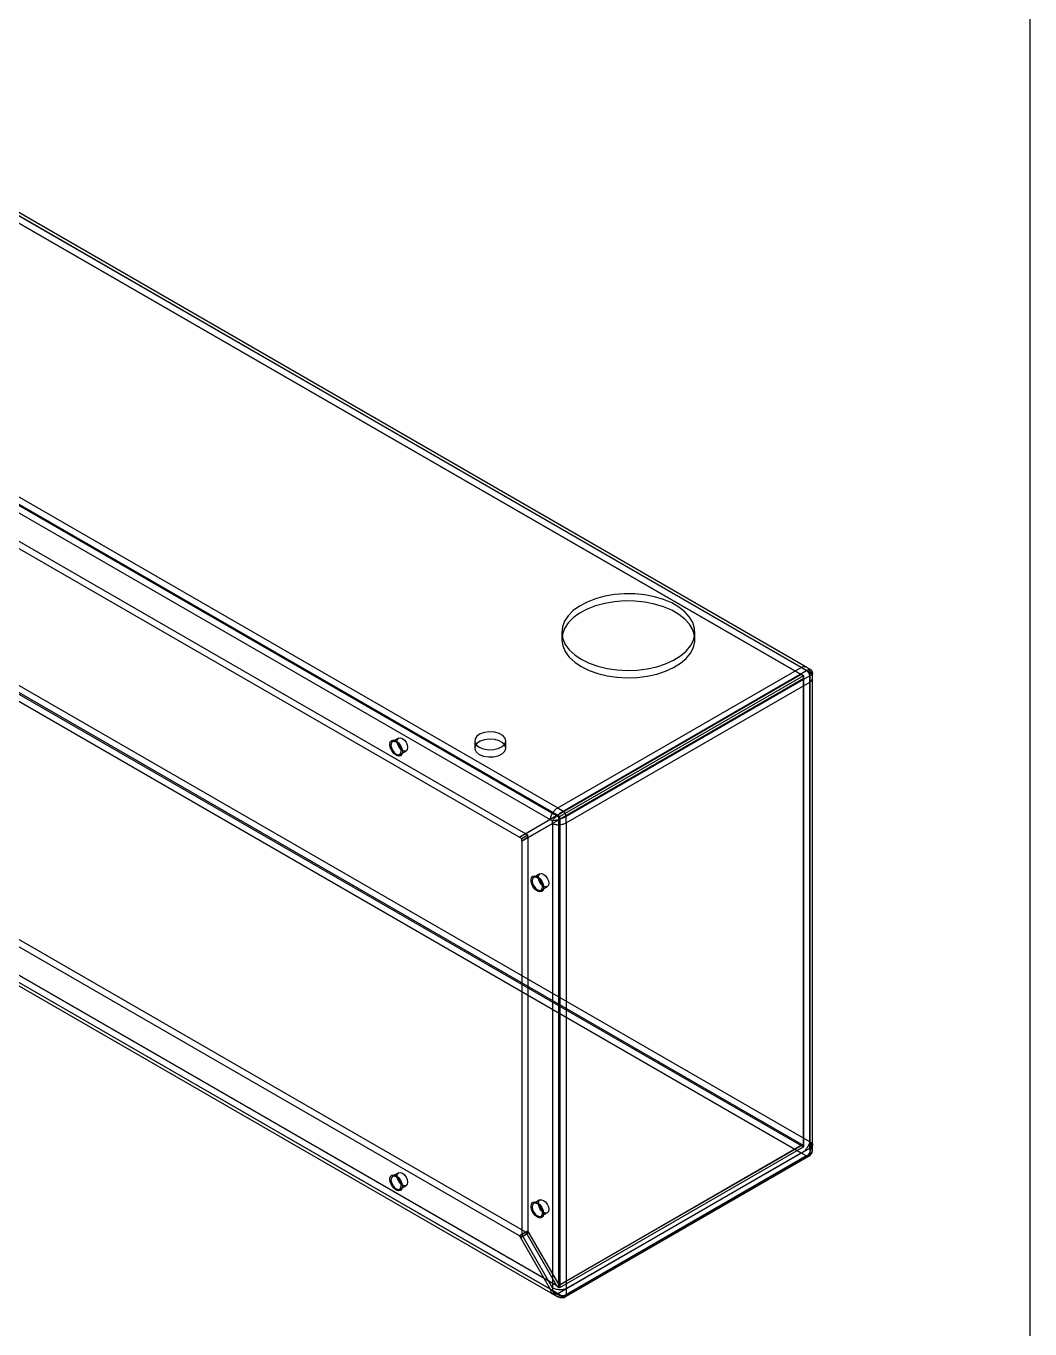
# Model space of a CAD drawing. Extents: x 315 to 565, y 50 to 191.
# Drawn here: x 520 to 565.3, y 99.5 to 158.2 of the extents above; entities that cross this region are included whole.
import ezdxf

# ---------------------------------------------------------------- set-up
doc = ezdxf.new("R2010")
doc.units = 0
doc.layers.get('0').update_dxf_attribs({"linetype": 'CONTINUOUS'})

msp = doc.modelspace()

# ---------------------------------------------------------------- linework, layer by layer
at = {"color": 7, "linetype": 'Continuous'}
for p, q in [((554.97665786, 129.32408632), (495.77968824, 163.49776947)), ((555.23249418, 129.32517167), (495.96381616, 163.54025121)), ((496.0190995, 163.35950191), (555.35950057, 129.10301754)), ((495.73625678, 163.19622029), (555.07665786, 128.93973592)), ((554.97665786, 128.99746999), (495.77968824, 163.17115315)), ((484.805391, 157.16244253), (544.00236062, 122.98875937)), ((484.805391, 156.8358262), (544.00236062, 122.66214305)), ((484.52254828, 156.60722662), (543.66294936, 122.46619979)), ((543.94579207, 122.62948141), (484.805391, 156.77050824)), ((485.90847758, 154.20672668), (542.27702007, 121.66585975)), ((486.19132029, 154.3700083), (542.55986278, 121.82914137)), ((555.35950057, 107.93827969), (496.0190995, 142.19476407)), ((555.07665786, 107.77499807), (495.73625678, 142.03148244)), ((495.77968824, 141.94109204), (554.97665786, 107.76740889)), ((495.77968824, 141.61447572), (554.97665786, 107.44079256)), ((542.55986278, 103.86524351), (486.19132029, 136.40611044)), ((542.27702007, 103.70196189), (485.90847758, 136.24282882)), ((543.66294936, 101.30146195), (484.52254828, 135.44248878)), ((484.57833781, 135.26144727), (543.78944956, 101.07960003)), ((484.805391, 135.6057704), (543.94579207, 101.46474357)), ((544.00236062, 101.43208194), (484.805391, 135.60576509)), ((544.00236062, 101.10546561), (484.805391, 135.27914877)), ((544.18534618, 130.91550193), (544.18534618, 130.58888561)), ((550.18534618, 130.58888561), (550.18534618, 130.91550193)), ((544.00236062, 122.98875937), (554.97665786, 129.32408632)), ((554.97665786, 129.32408632), (555.21807922, 129.18471674)), ((555.38656581, 129.23622801), (555.23249445, 129.32517152)), ((554.97665786, 128.99746999), (544.00236062, 122.66214305)), ((555.07665786, 128.93974122), (544.10236062, 122.60441428)), ((555.07665786, 128.82426491), (544.10236062, 122.48893797)), ((544.24378197, 122.84938979), (555.21807922, 129.18471674)), ((555.35950057, 128.93976776), (544.38520333, 122.60444082)), ((544.38520333, 122.32565634), (555.35950057, 128.66098329)), ((554.97665786, 128.99746999), (555.07665786, 128.93974122)), ((555.08825017, 128.94657427), (555.07401434, 128.95479243)), ((555.07665786, 128.82426491), (555.07665786, 128.93974122)), ((555.07665786, 128.93973592), (555.07665786, 107.77499807)), ((555.07665786, 107.82515642), (555.07665786, 128.82426491)), ((555.08837359, 128.93686929), (555.08837359, 128.94636072)), ((555.35950057, 129.10301754), (555.35950057, 107.93827969)), ((555.35950057, 128.66098329), (555.35950057, 128.93976776)), ((555.35950057, 107.6618748), (555.35950057, 128.66098329)), ((555.48837359, 128.88200042), (555.48837359, 129.06023038)), ((555.48837359, 107.80007725), (555.48837359, 128.88200042)), ((536.83802194, 126.13938199), (536.55517923, 125.97610036)), ((540.26280651, 126.01705326), (540.26280651, 125.69043694)), ((541.66280651, 125.69043694), (541.66280651, 126.01705326)), ((536.88515241, 125.40450811), (537.16799512, 125.56778974)), ((544.00236062, 122.98875937), (544.24378197, 122.84938979)), ((543.66294936, 122.46619979), (542.27702007, 121.66585975)), ((542.37702007, 121.49265467), (543.76294936, 122.29299471)), ((543.94579207, 122.62948141), (542.55986278, 121.82914137)), ((542.65986278, 121.65593629), (544.04579207, 122.45627633)), ((543.66294936, 122.46619979), (543.76294936, 122.40847102)), ((543.76294936, 122.29299471), (543.76294936, 122.40847102)), ((543.76294936, 122.29299471), (543.76294936, 101.35920949)), ((543.94579207, 122.62948141), (544.04579207, 122.57175264)), ((544.00236062, 122.66214305), (544.10236062, 122.60441428)), ((544.04579207, 122.45627633), (544.04579207, 122.57175264)), ((544.04579207, 101.52249111), (544.04579207, 122.45627633)), ((544.10236062, 122.48893797), (544.10236062, 122.60441428)), ((544.10236062, 122.48893797), (544.10236062, 101.48982948)), ((544.38520333, 122.32565634), (544.38520333, 122.60444082)), ((544.38520333, 122.32565634), (544.38520333, 101.32654785)), ((542.27702007, 121.66585975), (542.55986278, 121.82914137)), ((542.27702007, 121.66585975), (542.37702007, 121.60813098)), ((542.37702007, 121.60813098), (542.65986278, 121.7714126)), ((542.65986278, 121.65593629), (542.37702007, 121.49265467)), ((542.37702007, 121.49265467), (542.37702007, 121.60813098)), ((542.55986278, 121.82914137), (542.65986278, 121.7714126)), ((542.65986278, 121.65593629), (542.65986278, 121.7714126)), ((542.65986278, 121.65593629), (542.65986278, 103.92299105)), ((542.37702007, 121.49265467), (542.37702007, 103.75970943)), ((543.20198297, 120.01592305), (542.91914026, 119.85264142)), ((543.24911344, 119.28104918), (543.53195616, 119.4443308)), ((554.97665786, 107.76740889), (544.00236062, 101.43208194)), ((555.07665786, 107.82515642), (544.10236062, 101.48982948)), ((544.10236062, 101.37435317), (555.07665786, 107.70968011)), ((544.38520333, 101.32654785), (555.35950057, 107.6618748)), ((554.97665786, 107.76740889), (555.07665786, 107.70968011)), ((555.07665786, 107.82515642), (555.07665786, 107.70968011)), ((555.08837359, 107.73571694), (555.08837359, 107.75215597)), ((555.35950057, 107.6618748), (555.35950057, 107.38309033)), ((555.48837359, 107.62217648), (555.48837359, 107.80007725)), ((544.00236062, 101.10546561), (554.97665786, 107.44079256)), ((555.21807922, 107.30142298), (544.24378197, 100.96609603)), ((544.34377385, 100.95619442), (555.31807109, 107.29152137)), ((544.38520333, 101.04776338), (555.35950057, 107.38309033)), ((554.97665786, 107.44079256), (555.21807922, 107.30142298)), ((536.83802194, 106.5424025), (536.55517923, 106.37912088)), ((536.88515241, 105.80752863), (537.16799512, 105.97081025)), ((543.20198297, 105.31818843), (542.91914026, 105.15490681)), ((543.24911344, 104.58331456), (543.53195616, 104.74659618)), ((542.55986278, 103.86524351), (542.27702007, 103.70196189)), ((542.27702007, 103.70196189), (543.66294936, 101.30146195)), ((542.27702007, 103.70196189), (542.37702007, 103.64423312)), ((542.37702007, 103.75970943), (542.65986278, 103.92299105)), ((542.65986278, 103.80751474), (542.37702007, 103.64423312)), ((543.76294936, 101.35920949), (542.37702007, 103.75970943)), ((542.37702007, 103.75970943), (542.37702007, 103.64423312)), ((542.55986278, 103.86524351), (543.94579207, 101.46474357)), ((542.55986278, 103.86524351), (542.65986278, 103.80751474)), ((544.04579207, 101.52249111), (542.65986278, 103.92299105)), ((542.65986278, 103.92299105), (542.65986278, 103.80751474)), ((543.66294936, 101.30146195), (543.76294936, 101.24373318)), ((543.76294936, 101.35920949), (543.76294936, 101.24373318)), ((543.76823756, 101.09184546), (543.97230388, 100.97404048)), ((543.94579207, 101.46474357), (544.04579207, 101.4070148)), ((543.99761462, 101.42129661), (544.07395573, 101.37722582)), ((544.00236062, 101.43208194), (544.10236062, 101.37435317)), ((544.00236062, 101.10546561), (544.24378197, 100.96609603)), ((544.04579207, 101.52249111), (544.04579207, 101.4070148)), ((544.10236062, 101.48982948), (544.10236062, 101.37435317)), ((544.38520333, 101.32654785), (544.38520333, 101.04776338))]:
    msp.add_line(p, q, dxfattribs=at)
msp.add_lwpolyline([(314.63099526, 190.66092236), (565.27785254, 190.66092236), (565.27785254, 50.02356472), (314.63099526, 50.02356472)], close=True)
at = {"color": 7, "linetype": 'Continuous', "flags": 128}
for points in [[(545.06402584, 129.69088977), (545.41270485, 129.51830553), (545.80293306, 129.3784704), (546.22556387, 129.27466198), (546.67069117, 129.20931346), (547.12788154, 129.18395655), (547.58641883, 129.19918559), (548.03555532, 129.25464364), (548.46476363, 129.3490308), (548.86398348, 129.48013471), (549.22385749, 129.64488242), (549.53595053, 129.83941237), (549.79294739, 130.05916494), (549.98882429, 130.29898933), (550.11899004, 130.55326426), (550.18039366, 130.81602972), (550.17159591, 131.08112673), (550.092803, 131.34234164), (549.94586176, 131.59355179), (549.73421638, 131.82886902), (549.46282764, 132.0427777), (549.13805666, 132.23026399), (548.76751581, 132.38693338), (548.35989024, 132.50911366), (547.92473436, 132.59394103), (547.47224784, 132.63942721), (547.01303659, 132.64450604), (546.55786413, 132.60905848), (546.11739932, 132.5339154), (545.70196628, 132.42083807), (545.3213024, 132.27247694), (544.98433014, 132.09230946), (544.69894782, 131.88455862), (544.47184457, 131.65409391), (544.3083435, 131.40631722), (544.21227694, 131.14703625), (544.1858966, 130.8823283), (544.22982081, 130.61839792), (544.34302004, 130.3614314), (544.52284098, 130.11745183), (544.76506878, 129.89217787), (545.06402584, 129.69088977)], [(545.06402584, 129.36427344), (545.41270485, 129.19168921), (545.80293306, 129.05185407), (546.22556387, 128.94804565), (546.67069117, 128.88269713), (547.12788154, 128.85734022), (547.58641883, 128.87256927), (548.03555532, 128.92802732), (548.46476363, 129.02241447), (548.86398348, 129.15351839), (549.22385749, 129.31826609), (549.53595053, 129.51279604), (549.79294739, 129.73254862), (549.98882429, 129.97237301), (550.11899004, 130.22664793), (550.18039366, 130.4894134), (550.17159591, 130.75451041), (550.092803, 131.01572532), (549.94586176, 131.26693546), (549.73421638, 131.50225269), (549.46282764, 131.71616138), (549.13805666, 131.90364767), (548.76751581, 132.06031705), (548.35989024, 132.18249733), (547.92473436, 132.2673247), (547.47224784, 132.31281088), (547.01303659, 132.31788972), (546.55786413, 132.28244216), (546.11739932, 132.20729907), (545.70196628, 132.09422174), (545.3213024, 131.94586061), (544.98433014, 131.76569314), (544.69894782, 131.55794229), (544.47184457, 131.32747758), (544.3083435, 131.0797009), (544.21227694, 130.82041992), (544.1858966, 130.55571198), (544.22982081, 130.29178159), (544.34302004, 130.03481508), (544.52284098, 129.7908355), (544.76506878, 129.56556155), (545.06402584, 129.36427344)], [(540.46783176, 125.73131042), (540.6553689, 125.65401221), (540.87622167, 125.61605513), (541.10645725, 125.62155242), (541.32112604, 125.66990836), (541.49696536, 125.75588284), (541.61492027, 125.87015918), (541.66220854, 126.00035378), (541.63370575, 126.13235803), (541.53250061, 126.25186722), (541.36956028, 126.34593067), (541.16254187, 126.40435515), (540.93387903, 126.42080946), (540.70835093, 126.39351052), (540.51039704, 126.3254166), (540.36146874, 126.22390673), (540.27770472, 126.09998107), (540.2681821, 125.9670689), (540.33393282, 125.83957331), (540.46783176, 125.73131042)], [(536.72016582, 125.36368791), (536.6119266, 125.45103527), (536.52016582, 125.57480916), (536.45885323, 125.71616613), (536.43732311, 125.85358586), (536.45885323, 125.96614744), (536.52016582, 126.0367144), (536.6119266, 126.05454355), (536.72016582, 126.01692056), (536.82840504, 125.9295732), (536.92016582, 125.80579931), (536.98147841, 125.66444235), (537.00300853, 125.52702262), (536.98147841, 125.41446103), (536.92016582, 125.34389408), (536.82840504, 125.32606493), (536.72016582, 125.36368791)], [(536.95351106, 125.5555969), (536.93574871, 125.66896818), (536.88516582, 125.78558768), (536.80946318, 125.88770114), (536.72016582, 125.95976271), (536.63086846, 125.99080167), (536.55516582, 125.97609262), (536.50458293, 125.91787488), (536.48682058, 125.82501158), (536.50458293, 125.7116403), (536.55516582, 125.5950208), (536.63086846, 125.49290734), (536.72016582, 125.42084577), (536.80946318, 125.38980681), (536.88516582, 125.40451586), (536.93574871, 125.46273359), (536.95351106, 125.5555969)], [(537.00300853, 126.12304433), (537.09230589, 126.05098276), (537.16800853, 125.9488693), (537.21859142, 125.8322498), (537.23635377, 125.71887852), (537.21859142, 125.62601522), (537.16800853, 125.56779748), (537.09230589, 125.55308843), (537.00300853, 125.58412739), (536.91371118, 125.65618896), (536.83800853, 125.75830242), (536.78742564, 125.87492192), (536.7696633, 125.9882932), (536.78742564, 126.08115651), (536.83800853, 126.13937424), (536.91371118, 126.15408329), (537.00300853, 126.12304433)], [(540.46783176, 125.4046941), (540.6553689, 125.32739589), (540.87622167, 125.2894388), (541.10645725, 125.29493609), (541.32112604, 125.34329203), (541.49696536, 125.42926651), (541.61492027, 125.54354286), (541.66220854, 125.67373746), (541.63370575, 125.80574171), (541.53250061, 125.92525089), (541.36956028, 126.01931434), (541.16254187, 126.07773882), (540.93387903, 126.09419314), (540.70835093, 126.0668942), (540.51039704, 125.99880028), (540.36146874, 125.8972904), (540.27770472, 125.77336475), (540.2681821, 125.64045257), (540.33393282, 125.51295698), (540.46783176, 125.4046941)], [(543.08412685, 119.24022897), (542.97588763, 119.32757633), (542.88412685, 119.45135022), (542.82281426, 119.59270719), (542.80128414, 119.73012692), (542.82281426, 119.8426885), (542.88412685, 119.91325546), (542.97588763, 119.93108461), (543.08412685, 119.89346162), (543.19236607, 119.80611427), (543.28412685, 119.68234038), (543.34543944, 119.54098341), (543.36696956, 119.40356368), (543.34543944, 119.29100209), (543.28412685, 119.22043514), (543.19236607, 119.20260599), (543.08412685, 119.24022897)], [(543.31747209, 119.43213796), (543.29970974, 119.54550924), (543.24912685, 119.66212874), (543.17342421, 119.7642422), (543.08412685, 119.83630377), (542.9948295, 119.86734273), (542.91912685, 119.85263368), (542.86854396, 119.79441594), (542.85078161, 119.70155264), (542.86854396, 119.58818136), (542.91912685, 119.47156186), (542.9948295, 119.3694484), (543.08412685, 119.29738683), (543.17342421, 119.26634787), (543.24912685, 119.28105692), (543.29970974, 119.33927466), (543.31747209, 119.43213796)], [(543.13362433, 119.86483426), (543.15138668, 119.95769757), (543.20196956, 120.0159153), (543.27767221, 120.03062435), (543.36696956, 119.99958539), (543.45626692, 119.92752382), (543.53196956, 119.82541036), (543.58255245, 119.70879086), (543.6003148, 119.59541958), (543.58255245, 119.50255628), (543.53196956, 119.44433854), (543.45626692, 119.42962949), (543.36696956, 119.46066845), (543.27767221, 119.53273003), (543.20196956, 119.63484348), (543.15138668, 119.75146298), (543.13362433, 119.86483426)], [(536.72016582, 105.76670843), (536.6119266, 105.85405579), (536.52016582, 105.97782968), (536.45885323, 106.11918665), (536.43732311, 106.25660638), (536.45885323, 106.36916796), (536.52016582, 106.43973491), (536.6119266, 106.45756406), (536.72016582, 106.41994108), (536.82840504, 106.33259372), (536.92016582, 106.20881983), (536.98147841, 106.06746286), (537.00300853, 105.93004313), (536.98147841, 105.81748155), (536.92016582, 105.74691459), (536.82840504, 105.72908544), (536.72016582, 105.76670843)], [(536.95351106, 105.95861741), (536.93574871, 106.07198869), (536.88516582, 106.18860819), (536.80946318, 106.29072165), (536.72016582, 106.36278322), (536.63086846, 106.39382218), (536.55516582, 106.37911314), (536.50458293, 106.3208954), (536.48682058, 106.22803209), (536.50458293, 106.11466081), (536.55516582, 105.99804132), (536.63086846, 105.89592786), (536.72016582, 105.82386629), (536.80946318, 105.79282732), (536.88516582, 105.80753637), (536.93574871, 105.86575411), (536.95351106, 105.95861741)], [(536.7696633, 106.39131371), (536.78742564, 106.48417702), (536.83800853, 106.54239476), (536.91371118, 106.55710381), (537.00300853, 106.52606484), (537.09230589, 106.45400327), (537.16800853, 106.35188981), (537.21859142, 106.23527031), (537.23635377, 106.12189904), (537.21859142, 106.02903573), (537.16800853, 105.97081799), (537.09230589, 105.95610895), (537.00300853, 105.98714791), (536.91371118, 106.05920948), (536.83800853, 106.16132294), (536.78742564, 106.27794244), (536.7696633, 106.39131371)], [(543.08412685, 104.54249436), (542.97588763, 104.62984172), (542.88412685, 104.75361561), (542.82281426, 104.89497258), (542.80128414, 105.03239231), (542.82281426, 105.14495389), (542.88412685, 105.21552085), (542.97588763, 105.23334999), (543.08412685, 105.19572701), (543.19236607, 105.10837965), (543.28412685, 104.98460576), (543.34543944, 104.84324879), (543.36696956, 104.70582906), (543.34543944, 104.59326748), (543.28412685, 104.52270053), (543.19236607, 104.50487138), (543.08412685, 104.54249436)], [(543.31747209, 104.73440335), (543.29970974, 104.84777462), (543.24912685, 104.96439412), (543.17342421, 105.06650758), (543.08412685, 105.13856915), (542.9948295, 105.16960812), (542.91912685, 105.15489907), (542.86854396, 105.09668133), (542.85078161, 105.00381802), (542.86854396, 104.89044675), (542.91912685, 104.77382725), (542.9948295, 104.67171379), (543.08412685, 104.59965222), (543.17342421, 104.56861326), (543.24912685, 104.5833223), (543.29970974, 104.64154004), (543.31747209, 104.73440335)], [(543.13362433, 105.16709965), (543.15138668, 105.25996295), (543.20196956, 105.31818069), (543.27767221, 105.33288974), (543.36696956, 105.30185078), (543.45626692, 105.2297892), (543.53196956, 105.12767575), (543.58255245, 105.01105625), (543.6003148, 104.89768497), (543.58255245, 104.80482166), (543.53196956, 104.74660393), (543.45626692, 104.73189488), (543.36696956, 104.76293384), (543.27767221, 104.83499541), (543.20196956, 104.93710887), (543.15138668, 105.05372837), (543.13362433, 105.16709965)]]:
    msp.add_lwpolyline(points, dxfattribs=at)
at = {"color": 7, "linetype": 'Continuous'}
for centre, radius, start, end in [((555.05245735, 128.92579559), 0.30736096, 2.6054784856, 57.39452166), ((544.07816011, 122.59046865), 0.30736096, 2.6054784857, 57.39452166), ((555.2732857, 107.36910489), 0.08734184, 230.7967147643, 9.2140369905), ((544.29898846, 101.03377794), 0.08734184, 230.7967147643, 9.2140369905)]:
    msp.add_arc(centre, radius, start, end, dxfattribs=at)
for points in [[(555.11364994, 129.35512145), (555.07004731, 129.35484766), (555.0233606, 129.34414713), (554.97665786, 129.32408632)], [(555.23251573, 129.32515923), (555.19774148, 129.34523938), (555.15725256, 129.35539524), (555.11364994, 129.35512145)], [(555.31788851, 129.23718543), (555.29632687, 129.27508774), (555.26728997, 129.30507909), (555.23251573, 129.32515923)], [(555.35950057, 129.10301754), (555.35352426, 129.15349696), (555.33945015, 129.19928312), (555.31788851, 129.23718543)], [(554.99113892, 128.99485312), (554.98633559, 128.9959469), (554.98149675, 128.99681371), (554.97665786, 128.99746999)], [(555.00368598, 128.99144176), (554.99954649, 128.99275749), (554.99535642, 128.99389274), (554.99113892, 128.99485312)], [(555.00541072, 128.99088214), (555.00483682, 128.99107217), (555.00426189, 128.99125871), (555.00368598, 128.99144176)], [(555.03409274, 128.97782517), (555.0250386, 128.98320723), (555.01538449, 128.9875796), (555.00541072, 128.99088214)], [(555.04499671, 128.9706559), (555.04147357, 128.97320722), (555.0378339, 128.97560131), (555.03409274, 128.97782517)], [(555.05657592, 128.96134223), (555.05287903, 128.96463353), (555.04901369, 128.96774696), (555.04499671, 128.9706559)], [(555.07665786, 128.93973592), (555.07068155, 128.94746136), (555.06396908, 128.95476015), (555.05657592, 128.96134223)], [(555.0816324, 128.92588481), (555.08017791, 128.93059207), (555.07850907, 128.93521661), (555.07665786, 128.93973592)], [(555.07665786, 128.82426491), (555.08036026, 128.83330349), (555.08332505, 128.8427662), (555.08532877, 128.85246001)], [(555.08514914, 128.9123973), (555.08418006, 128.9169521), (555.08300113, 128.92145505), (555.0816324, 128.92588481)], [(555.08836242, 128.88020911), (555.08849722, 128.89102168), (555.08739334, 128.90184932), (555.08514914, 128.9123973)], [(555.08532877, 128.85246001), (555.08633069, 128.85730718), (555.08709434, 128.86221128), (555.08760509, 128.86714447)], [(555.08760509, 128.86714447), (555.08805432, 128.87148348), (555.08830802, 128.87584493), (555.08836242, 128.88020911)], [(555.45488058, 128.9999082), (555.4328396, 129.03752785), (555.400227, 129.07260545), (555.35950057, 129.10301754)], [(555.35950057, 128.66098329), (555.400227, 128.69139538), (555.4328396, 128.72647298), (555.45488058, 128.76409263)], [(555.48837359, 128.88200042), (555.48837359, 128.92215102), (555.47692157, 128.96228855), (555.45488058, 128.9999082)], [(555.45488058, 128.76409263), (555.47692157, 128.80171228), (555.48837359, 128.84184981), (555.48837359, 128.88200042)], [(543.76821848, 122.76469008), (543.73706353, 122.71617128), (543.71164591, 122.66436547), (543.69370356, 122.61327945)], [(543.87622641, 122.89675932), (543.83624307, 122.85840143), (543.79937344, 122.81320888), (543.76821848, 122.76469008)], [(544.00236062, 122.98875937), (543.95927717, 122.96660919), (543.91620974, 122.93511721), (543.87622641, 122.89675932)], [(543.69370356, 122.61327945), (543.67576121, 122.56219344), (543.66530638, 122.51186849), (543.66294936, 122.46619979)], [(543.76294936, 122.29299471), (543.80367579, 122.27220565), (543.85248399, 122.2561006), (543.90569564, 122.24609841)], [(543.90569564, 122.24609841), (543.95890728, 122.23609623), (544.01648048, 122.23220692), (544.07407635, 122.23492872)], [(543.94987126, 122.63412629), (543.94833152, 122.63250145), (543.94697063, 122.63093883), (543.94579207, 122.62948141)], [(543.95501615, 122.63914135), (543.95312929, 122.63743781), (543.95141088, 122.635751), (543.94987126, 122.63412629)], [(543.96116614, 122.64425652), (543.95895889, 122.64256553), (543.95690329, 122.64084513), (543.95501615, 122.63914135)], [(543.96821848, 122.649195), (543.96573124, 122.64760826), (543.96337292, 122.64594715), (543.96116614, 122.64425652)], [(543.97604115, 122.65369072), (543.97332305, 122.6522947), (543.9707063, 122.65078211), (543.96821848, 122.649195)], [(543.98446563, 122.65749035), (543.98157719, 122.65636544), (543.97875856, 122.65508639), (543.97604115, 122.65369072)], [(543.99330719, 122.66037104), (543.99031301, 122.65958619), (543.98735446, 122.65861541), (543.98446563, 122.65749035)], [(544.00236062, 122.66214305), (543.99933094, 122.66175472), (543.9963013, 122.66115588), (543.99330719, 122.66037104)], [(544.04579207, 122.45627633), (544.04764313, 122.45656854), (544.04967643, 122.456966), (544.05185302, 122.45748719)], [(544.05185302, 122.45748719), (544.05402995, 122.45800846), (544.05635011, 122.45865353), (544.05876901, 122.45943613)], [(544.05876901, 122.45943613), (544.06118741, 122.46021857), (544.06370441, 122.46113851), (544.06627176, 122.46220439)], [(544.06627176, 122.46220439), (544.06883976, 122.46327055), (544.07145802, 122.46448273), (544.07407635, 122.4658438)], [(544.07407635, 122.4658438), (544.07669406, 122.46720456), (544.07931171, 122.46871413), (544.08187914, 122.47036968)], [(544.07407635, 122.23492872), (544.13167221, 122.23765052), (544.18924541, 122.24698344), (544.24245706, 122.26242923)], [(544.08187914, 122.47036968), (544.08444711, 122.47202557), (544.08696471, 122.47382748), (544.08938368, 122.47576695)], [(544.08938368, 122.47576695), (544.09180242, 122.47770623), (544.09412242, 122.47978303), (544.09629922, 122.48198361)], [(544.09629922, 122.48198361), (544.09847598, 122.48418414), (544.10050943, 122.48650841), (544.10236062, 122.48893797)], [(544.24245706, 122.26242923), (544.2956687, 122.27787502), (544.3444769, 122.29942368), (544.38520333, 122.32565634)], [(554.97665786, 107.76740889), (554.98633657, 107.76609619), (554.99601383, 107.76563274), (555.00541072, 107.76579347)], [(554.97665786, 107.44079256), (555.0233606, 107.46085338), (555.07004731, 107.49025598), (555.11364994, 107.5265245)], [(555.00541072, 107.76579347), (555.01010942, 107.76587384), (555.0147383, 107.76610841), (555.01926591, 107.76645963)], [(555.01926591, 107.76645963), (555.0232482, 107.76676855), (555.02715216, 107.76716758), (555.03095884, 107.76762825)], [(555.03095884, 107.76762825), (555.04039015, 107.76876961), (555.04921518, 107.77029124), (555.05722783, 107.77172258)], [(555.05722783, 107.77172258), (555.06068783, 107.77234066), (555.063998, 107.77294154), (555.06714987, 107.77348743)], [(555.06714987, 107.77348743), (555.0704992, 107.77406752), (555.07366969, 107.7745854), (555.07665786, 107.77499807)], [(555.08163195, 107.81830443), (555.08017757, 107.82049822), (555.07850888, 107.82277472), (555.07665786, 107.82515642)], [(555.07665786, 107.77499807), (555.08036026, 107.77976194), (555.08332505, 107.78410168), (555.08532877, 107.78821032)], [(555.08495106, 107.81269955), (555.0840208, 107.81451567), (555.08290895, 107.81637821), (555.08163195, 107.81830443)], [(555.08532877, 107.81194418), (555.0852064, 107.81219511), (555.08508048, 107.81244688), (555.08495106, 107.81269955)], [(555.08836197, 107.79936286), (555.08849593, 107.80348045), (555.08745551, 107.8075833), (555.08532877, 107.81194418)], [(555.08532877, 107.78821032), (555.08633072, 107.7902648), (555.08709438, 107.79226236), (555.08760513, 107.79423083)], [(555.08760513, 107.79423083), (555.08805308, 107.7959573), (555.08830661, 107.79766147), (555.08836197, 107.79936286)], [(555.11364994, 107.5265245), (555.15725256, 107.56279302), (555.19774148, 107.6058962), (555.23251573, 107.65232563)], [(555.23251573, 107.65232563), (555.26728997, 107.69875506), (555.29632687, 107.7484715), (555.31788851, 107.79746814)], [(555.31788851, 107.79746814), (555.33945015, 107.84646479), (555.35352426, 107.89470037), (555.35950057, 107.93827969)], [(555.35950057, 107.93827969), (555.400227, 107.92167005), (555.4328396, 107.9003949), (555.45488058, 107.87657769)], [(555.45488058, 107.7235768), (555.4328396, 107.6997596), (555.400227, 107.67848444), (555.35950057, 107.6618748)], [(555.45488058, 107.87657769), (555.47692157, 107.85276049), (555.48837359, 107.82642541), (555.48837359, 107.80007725)], [(555.48837359, 107.80007725), (555.48837359, 107.77372909), (555.47692157, 107.74739401), (555.45488058, 107.7235768)], [(543.66294936, 101.30146195), (543.66530638, 101.25307189), (543.67576121, 101.2093751), (543.69370356, 101.17356217)], [(543.69370356, 101.17356217), (543.71164591, 101.13774923), (543.73706353, 101.10984725), (543.76821848, 101.09185648)], [(543.90569564, 101.29598237), (543.85248399, 101.31142816), (543.80367579, 101.33297682), (543.76294936, 101.35920949)], [(543.76821848, 101.09185648), (543.79937344, 101.0738657), (543.83624307, 101.06579921), (543.87622641, 101.06816237)], [(543.87622641, 101.06816237), (543.91620974, 101.07052554), (543.95927717, 101.08331543), (544.00236062, 101.10546561)], [(544.07407635, 101.26848186), (544.01648048, 101.27120366), (543.95890728, 101.28053658), (543.90569564, 101.29598237)], [(543.94579207, 101.46474357), (543.94697049, 101.46192575), (543.9483312, 101.45921323), (543.94987072, 101.45664493)], [(543.94987072, 101.45664493), (543.95141047, 101.45407623), (543.95312907, 101.4516519), (543.95501615, 101.44940537)], [(543.95501615, 101.44940537), (543.95690285, 101.4471593), (543.95895793, 101.44509104), (543.9611646, 101.44322718)], [(543.9611646, 101.44322718), (543.96337182, 101.44136284), (543.96573066, 101.43970307), (543.96821848, 101.43826664)], [(543.96821848, 101.43826664), (543.97070572, 101.43683054), (543.97332183, 101.4356177), (543.97603925, 101.43463835)], [(543.97603925, 101.43463835), (543.97875724, 101.43365878), (543.98157652, 101.43291281), (543.98446563, 101.43240168)], [(543.98446563, 101.43240168), (543.98735446, 101.4318906), (543.99031301, 101.43161431), (543.99330719, 101.43156507)], [(543.99330719, 101.43156507), (543.9963013, 101.43151584), (543.99933094, 101.43169361), (544.00236062, 101.43208194)], [(544.05185378, 101.51553643), (544.04967691, 101.51773706), (544.04764335, 101.52006144), (544.04579207, 101.52249111)], [(544.05876901, 101.50932009), (544.05635039, 101.51125928), (544.0540305, 101.51333597), (544.05185378, 101.51553643)], [(544.06627355, 101.50392282), (544.06370558, 101.50557871), (544.06118798, 101.50738062), (544.05876901, 101.50932009)], [(544.07407635, 101.49939695), (544.07145863, 101.5007577), (544.06884098, 101.50226728), (544.06627355, 101.50392282)], [(544.08188093, 101.49575753), (544.07931293, 101.49682369), (544.07669467, 101.49803587), (544.07407635, 101.49939695)], [(544.24245706, 101.27965155), (544.18924541, 101.26964937), (544.13167221, 101.26576006), (544.07407635, 101.26848186)], [(544.08938368, 101.49298927), (544.08696528, 101.49377171), (544.08444828, 101.49469165), (544.08188093, 101.49575753)], [(544.09629922, 101.49104044), (544.09412242, 101.49156169), (544.09180242, 101.49220673), (544.08938368, 101.49298927)], [(544.10236062, 101.48982948), (544.10050943, 101.4901217), (544.09847598, 101.4905192), (544.09629922, 101.49104044)], [(544.38520333, 101.32654785), (544.3444769, 101.30575879), (544.2956687, 101.28965374), (544.24245706, 101.27965155)]]:
    msp.add_open_spline(points, degree=3, dxfattribs=at)
for points, knots in [([(555.21807922, 129.18471674), (555.23990076, 129.19731424), (555.26048523, 129.20797079), (555.29812476, 129.22495088), (555.31480981, 129.23109649), (555.34421486, 129.23899844), (555.3569191, 129.24079328), (555.37757584, 129.24007658), (555.38558109, 129.23758936), (555.39720113, 129.22878083), (555.40070952, 129.22249235), (555.40340801, 129.20647766), (555.40266956, 129.1968496), (555.39446923, 129.16342485), (555.38023365, 129.13539649), (555.35950057, 129.10301754)], [0, 0, 0, 0, 0.125, 0.125, 0.25, 0.25, 0.375, 0.375, 0.5, 0.5, 0.625, 0.625, 0.75, 0.75, 1, 1, 1, 1]), ([(555.48834152, 129.058399), (555.48834717, 129.05874799), (555.48873172, 129.08250938), (555.48073722, 129.13091715), (555.44522263, 129.19250899), (555.40753738, 129.22441331), (555.38644512, 129.23627227), (555.38465648, 129.23727793)], [0, 0, 0, 0, 0.0048431267, 0.3297549003, 0.6642093288, 0.9715246189, 1, 1, 1, 1]), ([(555.07665786, 128.93974122), (555.08577365, 128.94500365), (555.08911546, 128.94693199), (555.08733083, 128.94589969), (555.08299629, 128.9433962), (555.07665786, 128.93973592)], [0, 0, 0, 0, 0.5, 0.5, 1, 1, 1, 1]), ([(555.35950057, 129.10301754), (555.39809653, 129.10479782), (555.42857823, 129.103225), (555.47325304, 129.09042603), (555.48621244, 129.08021872), (555.49004162, 129.0513472), (555.48041743, 129.0326683), (555.43732195, 128.98962441), (555.40336175, 128.96508791), (555.35950057, 128.93976776)], [0, 0, 0, 0, 0.25, 0.25, 0.5, 0.5, 0.75, 0.75, 1, 1, 1, 1]), ([(543.76294936, 122.40847102), (543.78378589, 122.44101153), (543.8114802, 122.47617957), (543.87921573, 122.55389274), (543.91938862, 122.59478264), (544.00630034, 122.67605479), (544.05518436, 122.71740528), (544.15121293, 122.79101673), (544.19992047, 122.82406946), (544.24378197, 122.84938979)], [0, 0, 0, 0, 0.25, 0.25, 0.5, 0.5, 0.75, 0.75, 1, 1, 1, 1]), ([(544.38520333, 122.60444082), (544.36338162, 122.59184322), (544.33919532, 122.5791067), (544.28746221, 122.55398791), (544.26053827, 122.54192959), (544.20471073, 122.5187693), (544.17553799, 122.50746432), (544.11738191, 122.48652607), (544.088623, 122.47702857), (544.03174461, 122.45970151), (544.00350243, 122.45170683), (543.94867201, 122.43761662), (543.9224428, 122.43167152), (543.84715396, 122.41688334), (543.80135369, 122.41024246), (543.76294936, 122.40847102)], [0, 0, 0, 0, 0.125, 0.125, 0.25, 0.25, 0.375, 0.375, 0.5, 0.5, 0.625, 0.625, 0.75, 0.75, 1, 1, 1, 1]), ([(544.10236062, 122.60441428), (544.09324483, 122.59915185), (544.08082786, 122.59198283), (544.06068911, 122.58035492), (544.05213051, 122.57541293), (544.04579207, 122.57175264)], [0, 0, 0, 0, 0.5, 0.5, 1, 1, 1, 1]), ([(555.07665786, 107.70968011), (555.08577365, 107.71494255), (555.08911546, 107.72735054), (555.08733083, 107.75163455), (555.08299629, 107.76401958), (555.07665786, 107.77499807)], [0, 0, 0, 0, 0.5, 0.5, 1, 1, 1, 1]), ([(555.35950057, 107.93827969), (555.3803371, 107.88168184), (555.39421233, 107.82251622), (555.40545788, 107.69920824), (555.40309376, 107.6364918), (555.37999698, 107.51838007), (555.35900446, 107.46092816), (555.30017256, 107.36584353), (555.26194007, 107.32674369), (555.21807922, 107.30142298)], [0, 0, 0, 0, 0.25, 0.25, 0.5, 0.5, 0.75, 0.75, 1, 1, 1, 1]), ([(555.30920816, 107.28640491), (555.32184644, 107.29392907), (555.37122341, 107.32332553), (555.43768602, 107.39940952), (555.48194999, 107.51078023), (555.4862298, 107.58580317), (555.48836409, 107.62321614)], [0, 0, 0, 0, 0.1136102097, 0.4438681929, 0.7226642529, 1, 1, 1, 1]), ([(555.35950057, 107.38309033), (555.38132228, 107.39568792), (555.40084474, 107.41111682), (555.43437277, 107.44674518), (555.44803921, 107.4664569), (555.46958855, 107.50940557), (555.47749694, 107.5329862), (555.4872085, 107.58189087), (555.48905908, 107.60692223), (555.48724464, 107.65813193), (555.48355485, 107.68456054), (555.47103893, 107.73752897), (555.46233351, 107.7636414), (555.42929232, 107.84096718), (555.3979049, 107.89216755), (555.35950057, 107.93827969)], [0, 0, 0, 0, 0.125, 0.125, 0.25, 0.25, 0.375, 0.375, 0.5, 0.5, 0.625, 0.625, 0.75, 0.75, 1, 1, 1, 1]), ([(544.24378197, 100.96609603), (544.2219601, 100.95349872), (544.19883581, 100.94430837), (544.1512142, 100.93309081), (544.12730887, 100.93111338), (544.07933704, 100.93392981), (544.05496015, 100.93887344), (544.00774925, 100.95491953), (543.98514501, 100.96583458), (543.94170111, 100.99301463), (543.9206571, 101.00942621), (543.88104109, 101.04675294), (543.86277886, 101.06734984), (543.81233087, 101.13463155), (543.78368244, 101.18741632), (543.76294936, 101.24373318)], [0, 0, 0, 0, 0.125, 0.125, 0.25, 0.25, 0.375, 0.375, 0.5, 0.5, 0.625, 0.625, 0.75, 0.75, 1, 1, 1, 1]), ([(543.76294936, 101.24373318), (543.80154532, 101.19739095), (543.84584611, 101.15579276), (543.9470109, 101.08440032), (544.00250731, 101.05508893), (544.11634498, 101.01603283), (544.17659733, 101.00548471), (544.28836232, 101.00888653), (544.34134215, 101.02244324), (544.38520333, 101.04776338)], [0, 0, 0, 0, 0.25, 0.25, 0.5, 0.5, 0.75, 0.75, 1, 1, 1, 1]), ([(544.10236062, 101.37435317), (544.09324511, 101.36909089), (544.08082858, 101.37240115), (544.0606902, 101.38608877), (544.05213032, 101.39603664), (544.04579207, 101.4070148)], [0, 0, 0, 0, 0.5, 0.5, 1, 1, 1, 1]), ([(543.96911146, 100.97592095), (543.9991897, 100.96033031), (544.06828393, 100.92451629), (544.17913439, 100.90741355), (544.27478134, 100.92306187), (544.32538099, 100.94566208), (544.34358627, 100.95609073), (544.34445858, 100.95659043)], [0, 0, 0, 0, 0.2562043675, 0.5885396265, 0.834230413, 0.9920570478, 1, 1, 1, 1])]:
    msp.add_open_spline(points, degree=3, knots=knots, dxfattribs=at)

doc.saveas('drawing.dxf')
